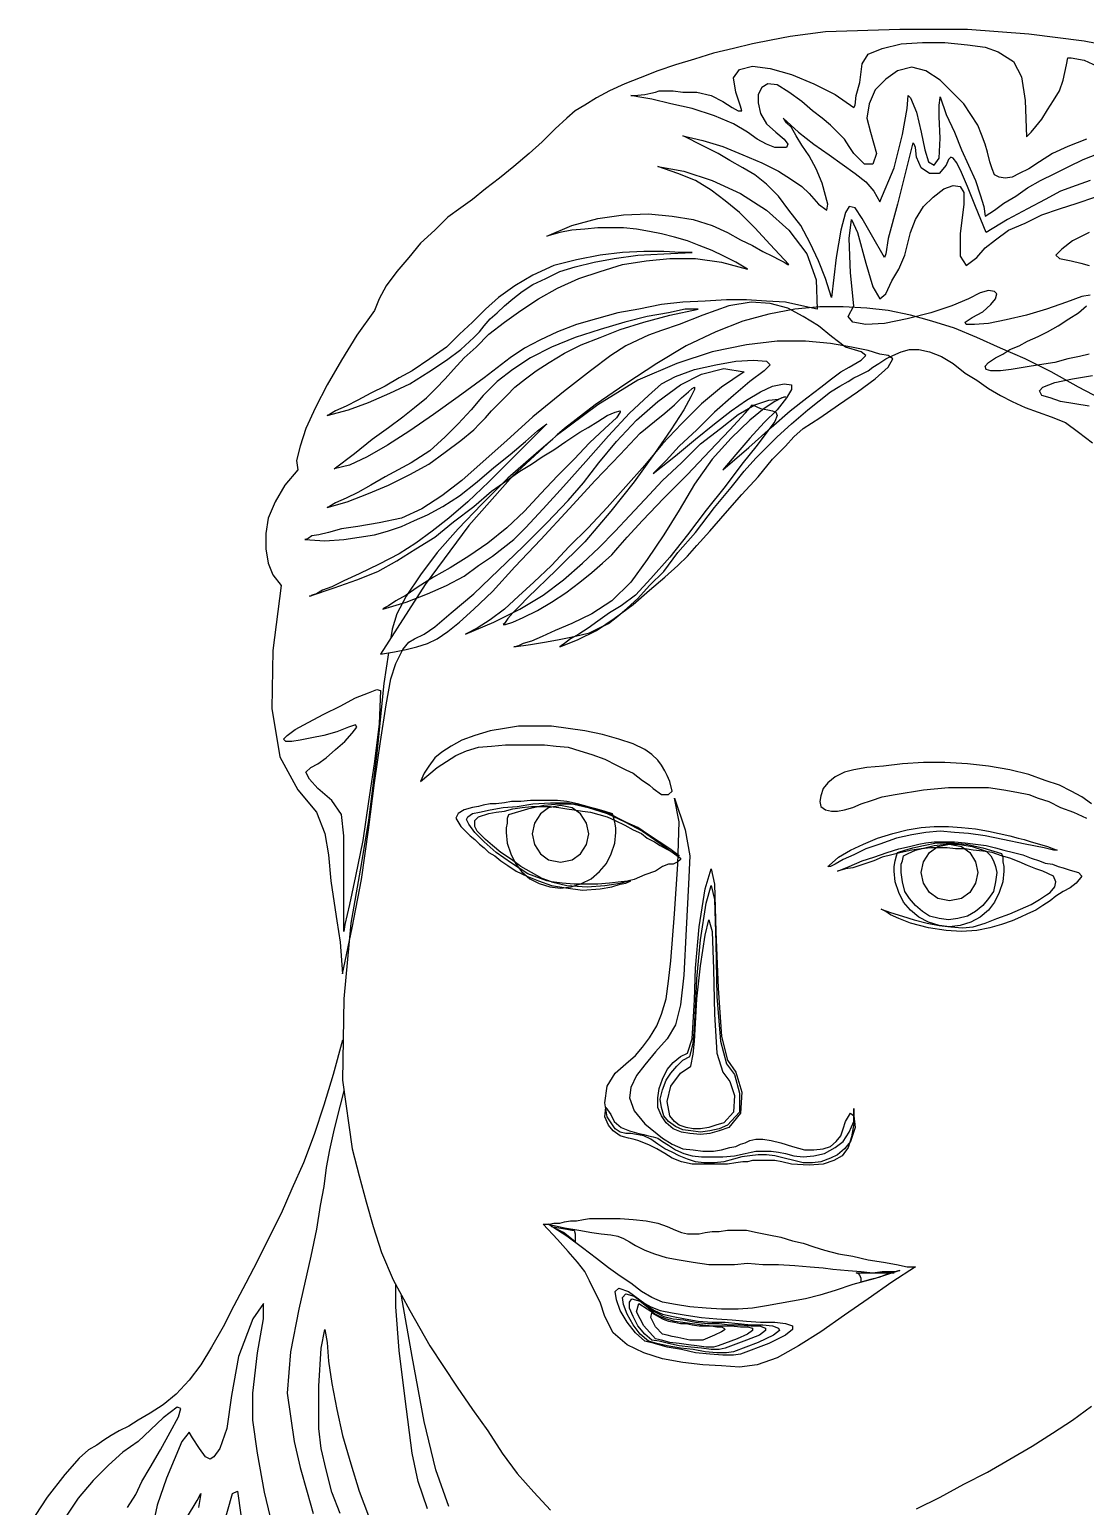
# Model space of a CAD drawing. Extents: x 136.24 to 136.84, y 55.91 to 57.59.
# Drawn here: x 136.4412 to 136.6118, y 57.3477 to 57.5864 of the extents above; entities that cross this region are included whole.
import ezdxf

# ---------------------------------------------------------------- set-up
doc = ezdxf.new("R2010")
doc.units = 0
doc.layers.get('0').update_dxf_attribs({"linetype": 'CONTINUOUS'})

msp = doc.modelspace()

# ---------------------------------------------------------------- linework, layer by layer
at = {"linetype": 'CONTINUOUS'}
for points in [[(136.61959, 57.58293), (136.61158, 57.58446), (136.60262, 57.5856), (136.5927, 57.58636), (136.58182, 57.58636), (136.5698, 57.58598), (136.56694, 57.5856), (136.56408, 57.58522), (136.56102, 57.58464), (136.55797, 57.58407), (136.55492, 57.58331), (136.55168, 57.58255), (136.54863, 57.58159), (136.54557, 57.58064), (136.54271, 57.57969), (136.53985, 57.57854), (136.53737, 57.57759), (136.53489, 57.57644), (136.5328, 57.5753), (136.53089, 57.57415), (136.52936, 57.5732), (136.52803, 57.57205), (136.52612, 57.57034), (136.52402, 57.56824), (136.52192, 57.56633), (136.51944, 57.56424), (136.51715, 57.56232), (136.51486, 57.56061), (136.51277, 57.55889), (136.51086, 57.55755), (136.50876, 57.55603), (136.50666, 57.55393), (136.50437, 57.55183), (136.50247, 57.54954), (136.50055, 57.54725), (136.49884, 57.54496), (136.49769, 57.54287), (136.49693, 57.54096), (136.49407, 57.53695), (136.49159, 57.53294), (136.4893, 57.52894), (136.48739, 57.52531), (136.48587, 57.52188), (136.48491, 57.51901), (136.48434, 57.51672), (136.48453, 57.5152), (136.48244, 57.51272), (136.4809, 57.51005), (136.47976, 57.50738), (136.47938, 57.5049), (136.47938, 57.50242), (136.47976, 57.50013), (136.48052, 57.49822), (136.48186, 57.4965), (136.48052, 57.48601), (136.48033, 57.47666), (136.48167, 57.46884), (136.48453, 57.4635), (136.48759, 57.45987), (136.48891, 57.45644), (136.48949, 57.45301), (136.48988, 57.44881), (136.49045, 57.44519), (136.49083, 57.44233), (136.4914, 57.43889), (136.49178, 57.43374)], [(136.54672, 57.57625), (136.54901, 57.57625), (136.5513, 57.57568), (136.55321, 57.57472), (136.55473, 57.57377), (136.55568, 57.5732), (136.55626, 57.5732), (136.55607, 57.57396), (136.5553, 57.57625), (136.55492, 57.57854), (136.55587, 57.57988), (136.55797, 57.58045), (136.56084, 57.58007), (136.56427, 57.57912), (136.56789, 57.57759), (136.57133, 57.57587), (136.57438, 57.57377), (136.57458, 57.57415), (136.57476, 57.57568), (136.57533, 57.57778), (136.57572, 57.58083), (136.57667, 57.58236), (136.57896, 57.58331), (136.58202, 57.58407), (136.58545, 57.58427), (136.58907, 57.58427), (136.5927, 57.58388), (136.59556, 57.5835), (136.59766, 57.58274), (136.60013, 57.58121), (136.60147, 57.57873), (136.60205, 57.57492), (136.60224, 57.569), (136.60242, 57.56919), (136.603, 57.56976), (136.60376, 57.57072), (136.60471, 57.57186), (136.60567, 57.57339), (136.60662, 57.57492), (136.60757, 57.57644), (136.60815, 57.57816), (136.60872, 57.58064), (136.60891, 57.58178), (136.60949, 57.58178), (136.61158, 57.5814), (136.61369, 57.58045)], [(136.61197, 57.56862), (136.60891, 57.56748), (136.60643, 57.56633), (136.60434, 57.56499), (136.60262, 57.56385), (136.60109, 57.56309), (136.59995, 57.56252), (136.5988, 57.56232), (136.59785, 57.56252), (136.59708, 57.5629), (136.5967, 57.56385), (136.59632, 57.56499), (136.59594, 57.56652), (136.59556, 57.56785), (136.59498, 57.56939), (136.59441, 57.57091), (136.59327, 57.57263), (136.59212, 57.57434), (136.59041, 57.57606), (136.58831, 57.57816), (136.58602, 57.57969), (136.58373, 57.58026), (136.58144, 57.57969), (136.57953, 57.57835), (136.57782, 57.57663), (136.57686, 57.57434), (136.57648, 57.57205), (136.57705, 57.56976), (136.57801, 57.56633), (136.57744, 57.56461), (136.5761, 57.56461), (136.57438, 57.56633), (136.57362, 57.56748), (136.57286, 57.56862), (136.57171, 57.56976), (136.57057, 57.57091), (136.56923, 57.57205), (136.56771, 57.5732), (136.56599, 57.57472), (136.56389, 57.57625), (136.56198, 57.5774), (136.56045, 57.57759), (136.5595, 57.57701), (136.55893, 57.57587), (136.55893, 57.57454), (136.55931, 57.57282), (136.56026, 57.5711), (136.56179, 57.56976), (136.56313, 57.56862), (136.5637, 57.56785), (136.56351, 57.56728), (136.56274, 57.56728), (136.5616, 57.56728), (136.56026, 57.56785), (136.55874, 57.56862), (136.55721, 57.56976), (136.55492, 57.5711), (136.55187, 57.57243), (136.54824, 57.57358), (136.54481, 57.57434), (136.54176, 57.57511), (136.53947, 57.57549), (136.53833, 57.57568), (136.5389, 57.57568), (136.54062, 57.57587), (136.54157, 57.57606), (136.54233, 57.57625), (136.5429, 57.57644), (136.54348, 57.57644), (136.54405, 57.57644), (136.54519, 57.57644), (136.54672, 57.57625)], [(136.57075, 57.54306), (136.5698, 57.54611), (136.56866, 57.54897), (136.56732, 57.55183), (136.5658, 57.55469), (136.56389, 57.55717), (136.56217, 57.55946), (136.56026, 57.56137), (136.55836, 57.5629), (136.55645, 57.56404), (136.55435, 57.56519), (136.55244, 57.56633), (136.55053, 57.56728), (136.54901, 57.56805), (136.54786, 57.56862), (136.5471, 57.569), (136.54672, 57.56919), (136.54996, 57.56843), (136.55321, 57.56748), (136.55645, 57.56614), (136.5595, 57.56481), (136.56217, 57.56347), (136.56427, 57.56213), (136.56599, 57.56099), (136.56713, 57.55984), (136.56866, 57.55812), (136.57, 57.55717), (136.57018, 57.55812), (136.56923, 57.56156), (136.56828, 57.56385), (136.56713, 57.56595), (136.56599, 57.56767), (136.56503, 57.56919), (136.56427, 57.57053), (136.56351, 57.57129), (136.56313, 57.57186), (136.56294, 57.57205), (136.56542, 57.56976), (136.56789, 57.56785), (136.57038, 57.56614), (136.57247, 57.56461), (136.57458, 57.56309), (136.57629, 57.56175), (136.57762, 57.56023), (136.57858, 57.55851), (136.58087, 57.56404), (136.5822, 57.56939), (136.58297, 57.57358), (136.58316, 57.57568), (136.58354, 57.5753), (136.58449, 57.57301), (136.58526, 57.56976), (136.58583, 57.5669), (136.5864, 57.56499), (136.58735, 57.56442), (136.58812, 57.56556), (136.58831, 57.56881), (136.58812, 57.57225), (136.58812, 57.57415), (136.58831, 57.5753), (136.58831, 57.57549), (136.58926, 57.57263), (136.5906, 57.56976), (136.59174, 57.5669), (136.59289, 57.56442), (136.59403, 57.56195), (136.59479, 57.55966), (136.59537, 57.55775), (136.59556, 57.55622), (136.59708, 57.55717), (136.59861, 57.55832), (136.60052, 57.55946), (136.60242, 57.5608), (136.60453, 57.56195), (136.60682, 57.56309), (136.60911, 57.56424), (136.6114, 57.56538), (136.61387, 57.56633)], [(136.61254, 57.56195), (136.61025, 57.56118), (136.60777, 57.56023), (136.60529, 57.55889), (136.60242, 57.55737), (136.59918, 57.55565), (136.59575, 57.55355), (136.59403, 57.55775), (136.5927, 57.56099), (136.59174, 57.56328), (136.59098, 57.56481), (136.59041, 57.56556), (136.59003, 57.56576), (136.58964, 57.56538), (136.58926, 57.56442), (136.58812, 57.56309), (136.58659, 57.56309), (136.58526, 57.56404), (136.58449, 57.56576), (136.5843, 57.56728), (136.58411, 57.56785), (136.58392, 57.56805), (136.58392, 57.56805), (136.58144, 57.55812), (136.57991, 57.5526), (136.57953, 57.55011), (136.57934, 57.54954), (136.57724, 57.55317), (136.57572, 57.55584), (136.57458, 57.55755), (136.57362, 57.55775), (136.57304, 57.55679), (136.57229, 57.55393), (136.57152, 57.54954), (136.57075, 57.54306)], [(136.56846, 57.54115), (136.56599, 57.54172), (136.56331, 57.54229), (136.56026, 57.54248), (136.55702, 57.54267), (136.55378, 57.54267), (136.55034, 57.54248), (136.54672, 57.54229), (136.54328, 57.54191), (136.53966, 57.54115), (136.53622, 57.54058), (136.5328, 57.53962), (136.52956, 57.53867), (136.5265, 57.53752), (136.52364, 57.53619), (136.52116, 57.53485), (136.51887, 57.53332), (136.51468, 57.53008), (136.51048, 57.52703), (136.50647, 57.52416), (136.50265, 57.5215), (136.49903, 57.51921), (136.49578, 57.5173), (136.49292, 57.51597), (136.49045, 57.51539), (136.49369, 57.51787), (136.49655, 57.52016), (136.49922, 57.52207), (136.50151, 57.52379), (136.50342, 57.52531), (136.50533, 57.52684), (136.50685, 57.52836), (136.50838, 57.52989), (136.50971, 57.53142), (136.51143, 57.53332), (136.51334, 57.53504), (136.51543, 57.53714), (136.51792, 57.53905), (136.52059, 57.54096), (136.52345, 57.54287), (136.5265, 57.54458), (136.52994, 57.54611), (136.53337, 57.54725), (136.53699, 57.5484), (136.5408, 57.54897), (136.54462, 57.54935), (136.54881, 57.54935), (136.55301, 57.54878), (136.55721, 57.54764), (136.5553, 57.54878), (136.55339, 57.54973), (136.55149, 57.55068), (136.54939, 57.55145), (136.54748, 57.55221), (136.54538, 57.55279), (136.54328, 57.55336), (136.54137, 57.55374), (136.53928, 57.55412), (136.53718, 57.55431), (136.53509, 57.55431), (136.53299, 57.55431), (136.53089, 57.55412), (136.52879, 57.55393), (136.52688, 57.55355), (136.52479, 57.55297), (136.52879, 57.55469), (136.53299, 57.55584), (136.53718, 57.55641), (136.54119, 57.5566), (136.545, 57.55622), (136.54843, 57.55565), (136.55149, 57.55469), (136.55397, 57.55355), (136.55607, 57.5524), (136.55797, 57.55145), (136.55969, 57.5505), (136.56122, 57.54973), (136.56236, 57.54916), (136.56313, 57.54878), (136.5637, 57.5484), (136.56389, 57.5484), (136.56084, 57.55164), (136.55836, 57.55431), (136.55587, 57.55679), (136.55358, 57.5587), (136.5513, 57.56041), (136.54881, 57.56195), (136.54595, 57.56309), (136.54271, 57.56424), (136.54691, 57.56347), (136.55149, 57.56195), (136.55607, 57.55984), (136.56026, 57.55717), (136.56389, 57.55393), (136.56675, 57.55011), (136.56828, 57.54592), (136.56846, 57.54115)], [(136.57438, 57.54172), (136.57381, 57.54706), (136.57362, 57.5526), (136.574, 57.55565), (136.57495, 57.55355), (136.57629, 57.54859), (136.57744, 57.54477), (136.57858, 57.54287), (136.57953, 57.54363), (136.58048, 57.54573), (136.58163, 57.54764), (136.58259, 57.54992), (136.58354, 57.55355), (136.5843, 57.55565), (136.58563, 57.55775), (136.58717, 57.55927), (136.58888, 57.56061), (136.59041, 57.56118), (136.59155, 57.56099), (136.59212, 57.56004), (136.59212, 57.55812), (136.59155, 57.55336), (136.59155, 57.54973), (136.5925, 57.54821), (136.59422, 57.54954), (136.59556, 57.55107), (136.59727, 57.5524), (136.59937, 57.55393), (136.60205, 57.55508), (136.60471, 57.55641), (136.60757, 57.55737), (136.61044, 57.55832), (136.6133, 57.55927)], [(136.61235, 57.55355), (136.60968, 57.55221), (136.60796, 57.55088), (136.607, 57.54992), (136.60757, 57.54935), (136.60949, 57.54897), (136.61101, 57.54859), (136.61235, 57.54821)], [(136.54824, 57.55031), (136.54634, 57.55031), (136.54366, 57.5505), (136.54042, 57.5505), (136.53699, 57.55031), (136.53337, 57.54992), (136.52956, 57.54916), (136.52593, 57.54821), (136.5225, 57.54668), (136.51963, 57.54496), (136.51697, 57.54306), (136.51486, 57.54115), (136.51277, 57.53905), (136.51067, 57.53714), (136.50857, 57.53504), (136.5059, 57.53314), (136.50304, 57.53123), (136.50094, 57.53008), (136.49865, 57.52874), (136.49636, 57.5276), (136.49426, 57.52645), (136.49235, 57.5255), (136.49063, 57.52474), (136.48968, 57.52416), (136.4893, 57.52398), (136.49274, 57.52493), (136.49598, 57.52608), (136.49941, 57.5276), (136.50265, 57.52913), (136.50571, 57.53103), (136.50857, 57.53294), (136.51086, 57.53466), (136.51296, 57.53657), (136.51391, 57.53752), (136.51468, 57.53848), (136.51563, 57.53962), (136.51677, 57.54058), (136.51792, 57.54172), (136.51926, 57.54287), (136.52078, 57.54401), (136.5225, 57.54516), (136.52459, 57.54611), (136.52688, 57.54725), (136.52936, 57.54802), (136.53242, 57.54878), (136.53565, 57.54935), (136.53947, 57.54992), (136.54366, 57.55011), (136.54824, 57.55031)], [(136.61254, 57.54344), (136.6112, 57.54324), (136.60872, 57.54229), (136.60548, 57.54115), (136.60224, 57.54019), (136.59899, 57.53943), (136.59613, 57.53886), (136.59384, 57.53867), (136.5925, 57.53867), (136.59232, 57.53905), (136.59346, 57.53981), (136.59518, 57.54077), (136.59651, 57.54191), (136.59727, 57.54287), (136.59747, 57.54363), (136.59708, 57.54401), (136.59613, 57.5442), (136.59479, 57.54382), (136.59289, 57.54287), (136.59021, 57.54172), (136.58678, 57.54058), (136.58297, 57.53962), (136.57934, 57.53886), (136.57629, 57.53867), (136.57419, 57.53905), (136.57343, 57.54), (136.57438, 57.54172)], [(136.57304, 57.53504), (136.57075, 57.53676), (136.56866, 57.53848), (136.56618, 57.54), (136.5637, 57.54134), (136.56084, 57.5421), (136.55778, 57.54229), (136.55416, 57.54172), (136.54996, 57.54019), (136.54614, 57.53867), (136.54328, 57.53772), (136.54119, 57.53695), (136.53947, 57.53619), (136.53756, 57.53523), (136.53509, 57.53371), (136.53185, 57.53123), (136.52745, 57.52779), (136.5225, 57.52379), (136.5183, 57.51997), (136.51448, 57.51654), (136.51105, 57.51348), (136.50781, 57.511), (136.50456, 57.50891), (136.50132, 57.50738), (136.49769, 57.50662), (136.49426, 57.50605), (136.49159, 57.50566), (136.48949, 57.50509), (136.48796, 57.50471), (136.48682, 57.50452), (136.48625, 57.50413), (136.48587, 57.50394), (136.48567, 57.50394), (136.48891, 57.50376), (136.49197, 57.50394), (136.49445, 57.50433), (136.49693, 57.50471), (136.49903, 57.50528), (136.50132, 57.50605), (136.50342, 57.507), (136.50552, 57.50795), (136.50799, 57.50928), (136.51067, 57.511), (136.51353, 57.51329), (136.5162, 57.51558), (136.51887, 57.51768), (136.52135, 57.51978), (136.52326, 57.5215), (136.52479, 57.52264), (136.51963, 57.51749), (136.51543, 57.51329), (136.512, 57.51005), (136.50895, 57.50738), (136.50628, 57.50528), (136.50361, 57.50337), (136.50094, 57.50165), (136.49769, 57.49994), (136.49445, 57.49841), (136.49197, 57.49727), (136.49006, 57.49632), (136.48854, 57.49574), (136.48759, 57.49517), (136.48682, 57.49498), (136.48663, 57.49479), (136.48644, 57.49479), (136.49045, 57.49612), (136.49407, 57.49746), (136.4975, 57.49879), (136.50055, 57.50051), (136.50361, 57.50242), (136.50666, 57.50433), (136.50971, 57.50681), (136.51296, 57.50928), (136.51582, 57.51177), (136.5183, 57.51348), (136.5204, 57.51501), (136.5223, 57.51615), (136.52402, 57.5173), (136.52593, 57.51844), (136.52784, 57.51978), (136.53013, 57.5213), (136.53146, 57.52207), (136.53299, 57.52302), (136.53451, 57.52398), (136.53584, 57.52455), (136.53661, 57.52474), (136.53661, 57.52455), (136.53604, 57.52359), (136.53414, 57.52188), (136.53165, 57.51959), (136.52917, 57.51692), (136.5265, 57.51425), (136.52383, 57.51139), (136.52116, 57.50852), (136.5183, 57.50585), (136.51525, 57.50337), (136.51219, 57.50127), (136.50914, 57.49937), (136.50647, 57.49784), (136.50399, 57.49632), (136.50208, 57.49498), (136.50036, 57.49403), (136.49922, 57.49326), (136.49846, 57.49288), (136.49827, 57.49269), (136.50208, 57.49383), (136.50552, 57.49517), (136.50857, 57.4965), (136.51143, 57.49803), (136.51372, 57.49975), (136.51601, 57.50127), (136.51772, 57.50261), (136.51944, 57.50394), (136.52135, 57.50585), (136.52421, 57.50891), (136.52745, 57.51253), (136.53108, 57.51654), (136.53471, 57.52073), (136.53813, 57.52436), (136.54119, 57.52722), (136.54328, 57.52913), (136.54557, 57.53028), (136.54863, 57.53142), (136.55206, 57.53218), (136.5553, 57.53275), (136.55816, 57.53294), (136.56026, 57.53275), (136.56084, 57.53218), (136.55988, 57.53123), (136.55759, 57.52951), (136.55492, 57.52722), (136.55187, 57.52455), (136.54901, 57.52169), (136.54614, 57.51901), (136.54405, 57.51672), (136.54252, 57.5152), (136.54194, 57.51463), (136.54557, 57.51749), (136.54881, 57.52016), (136.55187, 57.52264), (136.55454, 57.52474), (136.55702, 57.52645), (136.55931, 57.52779), (136.56122, 57.52874), (136.56313, 57.52913), (136.56427, 57.52894), (136.56427, 57.52817), (136.56351, 57.52684), (136.56198, 57.52493), (136.55988, 57.52284), (136.55759, 57.52035), (136.5553, 57.51768), (136.55321, 57.5152), (136.5574, 57.51883), (136.56102, 57.52207), (136.56408, 57.52474), (136.56675, 57.52684), (136.56904, 57.52856), (136.57075, 57.52989), (136.57229, 57.53103), (136.57362, 57.5318), (136.57553, 57.53294), (136.57629, 57.53371), (136.57553, 57.53428), (136.57304, 57.53504)], [(136.5492, 57.54115), (136.5471, 57.54115), (136.54443, 57.54058), (136.54099, 57.54), (136.53737, 57.53905), (136.53337, 57.5379), (136.52936, 57.53657), (136.52555, 57.53504), (136.52212, 57.53332), (136.51926, 57.53142), (136.51677, 57.52951), (136.51448, 57.52722), (136.51257, 57.52493), (136.51048, 57.52264), (136.50838, 57.52055), (136.5059, 57.51826), (136.50284, 57.51635), (136.50075, 57.5152), (136.49865, 57.51406), (136.49636, 57.51272), (136.49426, 57.51157), (136.49235, 57.51062), (136.49063, 57.50986), (136.48968, 57.50928), (136.4893, 57.5091), (136.49254, 57.51005), (136.49598, 57.51139), (136.49922, 57.51272), (136.50265, 57.51444), (136.50571, 57.51615), (136.50838, 57.51806), (136.51086, 57.51997), (136.51296, 57.52169), (136.51391, 57.52264), (136.51486, 57.52359), (136.51582, 57.52474), (136.51697, 57.52588), (136.5183, 57.52722), (136.51963, 57.52856), (136.52135, 57.52989), (136.52307, 57.53123), (136.52516, 57.53256), (136.52765, 57.53409), (136.53031, 57.53543), (136.53337, 57.53657), (136.53661, 57.5379), (136.54042, 57.53905), (136.54462, 57.54019), (136.5492, 57.54115)], [(136.6154, 57.52608), (136.61063, 57.52856), (136.60624, 57.53103), (136.60205, 57.53314), (136.59804, 57.53485), (136.59422, 57.53657), (136.5906, 57.53809), (136.58697, 57.53924), (136.58354, 57.54019), (136.57991, 57.54096), (136.57648, 57.54134), (136.57266, 57.54153), (136.56885, 57.54153), (136.56484, 57.54115), (136.56065, 57.54038), (136.55645, 57.53924), (136.55206, 57.53752), (136.54729, 57.53523), (136.54252, 57.53237), (136.53756, 57.52913), (136.5326, 57.5257), (136.52765, 57.52188), (136.5265, 57.52092), (136.5265, 57.52092)], [(136.61235, 57.5339), (136.61082, 57.53352), (136.60891, 57.53314), (136.60682, 57.53256), (136.60434, 57.53218), (136.60205, 57.5318), (136.59976, 57.53142), (136.59804, 57.53123), (136.59651, 57.53123), (136.59575, 57.53142), (136.59556, 57.53199), (136.59613, 57.53256), (136.59727, 57.53332), (136.59842, 57.5339), (136.59956, 57.53466), (136.60109, 57.53523), (136.60242, 57.536), (136.60414, 57.53676), (136.60567, 57.53752), (136.60739, 57.53848), (136.60911, 57.53962), (136.61063, 57.54058), (136.61197, 57.54172)], [(136.49178, 57.43374), (136.49331, 57.44118), (136.49483, 57.449), (136.49598, 57.45701), (136.49693, 57.46465), (136.49789, 57.47132), (136.49884, 57.47724), (136.4996, 57.48144), (136.50036, 57.48391), (136.50151, 57.4862), (136.50247, 57.48734), (136.50342, 57.48792), (136.50494, 57.48868), (136.50666, 57.48983), (136.50933, 57.49212), (136.51296, 57.49517), (136.51697, 57.49898), (136.52097, 57.5028), (136.52479, 57.50662), (136.52822, 57.51024), (136.5307, 57.5131), (136.53318, 57.51635), (136.53604, 57.51978), (136.53928, 57.52321), (136.54271, 57.52627), (136.54634, 57.52894), (136.54977, 57.53065), (136.55339, 57.53161), (136.55664, 57.53103), (136.55301, 57.52856), (136.54977, 57.52588), (136.54652, 57.52264), (136.54348, 57.5194), (136.54062, 57.51597), (136.53756, 57.51253), (136.53451, 57.5091), (136.53146, 57.50585), (136.52841, 57.5028), (136.52555, 57.49975), (136.52269, 57.49708), (136.52021, 57.49479), (136.51792, 57.49269), (136.51563, 57.49097), (136.51353, 57.48963), (136.51162, 57.48868), (136.5162, 57.49059), (136.5204, 57.49269), (136.52421, 57.49498), (136.52745, 57.49746), (136.53051, 57.50013), (136.53318, 57.50261), (136.53584, 57.50528), (136.53813, 57.50776), (136.54062, 57.51043), (136.54348, 57.51348), (136.54652, 57.51635), (136.54958, 57.5194), (136.55282, 57.52188), (136.55568, 57.52416), (136.55836, 57.5257), (136.56065, 57.52645), (136.56217, 57.52665), (136.56313, 57.52703), (136.56331, 57.52703), (136.56274, 57.52684), (136.5616, 57.52627), (136.55988, 57.52513), (136.55759, 57.52321), (136.55454, 57.52035), (136.55149, 57.51692), (136.54863, 57.51291), (136.54614, 57.50871), (136.54366, 57.50471), (136.54099, 57.5007), (136.53833, 57.49708), (136.53528, 57.49403), (136.53203, 57.49192), (136.52879, 57.4904), (136.52612, 57.48925), (136.52402, 57.4883), (136.5223, 57.48754), (136.52097, 57.48716), (136.52021, 57.48677), (136.51963, 57.48659), (136.51944, 57.48659), (136.52212, 57.48697), (136.52441, 57.48734), (136.5265, 57.48773), (136.52841, 57.48811), (136.53013, 57.48849), (136.53165, 57.48888), (136.53318, 57.48963), (136.53471, 57.4904), (136.53622, 57.49154), (136.53775, 57.49288), (136.53947, 57.4944), (136.54137, 57.4965), (136.54366, 57.49879), (136.54595, 57.50184), (136.54881, 57.50509), (136.55187, 57.5091), (136.55454, 57.51234), (136.55664, 57.51501), (136.55855, 57.51711), (136.56026, 57.51883), (136.56198, 57.52055), (136.56427, 57.52264), (136.56694, 57.52493), (136.57057, 57.52779), (136.57209, 57.52874), (136.57343, 57.52951), (136.57438, 57.53008), (136.57515, 57.53046), (136.5759, 57.53085), (136.57667, 57.53123), (136.57744, 57.5318), (136.57839, 57.53237), (136.57953, 57.53314), (136.58068, 57.53371), (136.58202, 57.53428), (136.58334, 57.53466), (136.58488, 57.53466), (136.58659, 57.53428), (136.5885, 57.53352), (136.59041, 57.53237), (136.59232, 57.53085), (136.59422, 57.5297), (136.59613, 57.52836), (136.59804, 57.52722), (136.59995, 57.52627), (136.60205, 57.52531), (136.60414, 57.52455), (136.60624, 57.52379), (136.60853, 57.52284), (136.61063, 57.5213), (136.61292, 57.51959)], [(136.49789, 57.48544), (136.50018, 57.48582), (136.50208, 57.4862), (136.5038, 57.48659), (136.50552, 57.48716), (136.50704, 57.48792), (136.50876, 57.48906), (136.51067, 57.49059), (136.51296, 57.49269), (136.51601, 57.49555), (136.51963, 57.49956), (136.52383, 57.50394), (136.52841, 57.50891), (136.5326, 57.51348), (136.53661, 57.51768), (136.53985, 57.52112), (136.54214, 57.52302), (136.54386, 57.52436), (136.54538, 57.5257), (136.54652, 57.52684), (136.54767, 57.52779), (136.54824, 57.52836), (136.54863, 57.52856), (136.54863, 57.52817), (136.54806, 57.52703), (136.54691, 57.52493), (136.54481, 57.52169), (136.54214, 57.51787), (136.5389, 57.51329), (136.53509, 57.50852), (136.53089, 57.50356), (136.52631, 57.49898), (136.52173, 57.4946), (136.5204, 57.49326), (136.51926, 57.49212), (136.51849, 57.49117), (136.51792, 57.4904), (136.51772, 57.49021), (136.51811, 57.49021), (136.51926, 57.49059), (136.52097, 57.49135), (136.52326, 57.4925), (136.52555, 57.49383), (136.52784, 57.49536), (136.53013, 57.49708), (136.53203, 57.49861), (136.53375, 57.50013), (136.53528, 57.50147), (136.53622, 57.50261), (136.53775, 57.50433), (136.54023, 57.507), (136.54366, 57.51062), (136.54748, 57.51444), (136.5511, 57.51826), (136.55435, 57.52169), (136.55683, 57.52436), (136.55797, 57.5257), (136.55931, 57.52513), (136.56045, 57.52493), (136.56122, 57.52474), (136.56179, 57.52455), (136.56198, 57.52398), (136.5616, 57.52302), (136.56045, 57.5215), (136.55874, 57.51921), (136.55626, 57.51615), (136.55358, 57.51253), (136.55053, 57.50871), (136.54748, 57.50471), (136.54462, 57.50108), (136.54157, 57.49765), (136.53908, 57.49498), (136.53679, 57.49326), (136.53489, 57.49212), (136.53299, 57.49078), (136.53146, 57.48963), (136.52994, 57.48868), (136.5286, 57.48792), (136.52765, 57.48716), (136.52707, 57.48677), (136.52688, 57.48659), (136.52974, 57.48773), (136.5328, 57.48925), (136.53565, 57.49117), (136.5387, 57.49345), (136.54137, 57.49574), (136.54386, 57.49784), (136.54595, 57.49975), (136.54748, 57.50127), (136.54901, 57.50299), (136.5511, 57.50528), (136.55358, 57.50814), (136.55626, 57.5112), (136.55893, 57.51406), (136.56122, 57.51692), (136.56331, 57.51901), (136.56465, 57.52055), (136.56618, 57.52188), (136.56885, 57.52359), (136.5719, 57.5257), (136.57495, 57.52779), (136.57782, 57.52989), (136.57991, 57.5318), (136.58068, 57.53314), (136.57991, 57.53371), (136.57858, 57.5339), (136.57667, 57.53447), (136.574, 57.53504), (136.57057, 57.53561), (136.56656, 57.536), (136.56198, 57.536), (136.55702, 57.53543), (136.55149, 57.53428), (136.54577, 57.53237), (136.53947, 57.5297), (136.53299, 57.5257), (136.52631, 57.52073), (136.51926, 57.51425), (136.51219, 57.50623), (136.50513, 57.49669), (136.49789, 57.48544)], [(136.61235, 57.5255), (136.61006, 57.52588), (136.60777, 57.52627), (136.60605, 57.52684), (136.60471, 57.52722), (136.60434, 57.52799), (136.60491, 57.52856), (136.60682, 57.52932), (136.60968, 57.52989), (136.61292, 57.53046)], [(136.52574, 57.52016), (136.52307, 57.51787), (136.51849, 57.51386), (136.51429, 57.50967), (136.51048, 57.50566), (136.50704, 57.50184), (136.50437, 57.49822), (136.50208, 57.49479), (136.50055, 57.49192), (136.49979, 57.48945), (136.4996, 57.48811), (136.4996, 57.48811)], [(136.49922, 57.48563), (136.49846, 57.48067), (136.49732, 57.46941), (136.49598, 57.45854), (136.49464, 57.45052), (136.49311, 57.44194), (136.49197, 57.42973), (136.49178, 57.41656), (136.49331, 57.4055), (136.49445, 57.40111), (136.4956, 57.39692), (136.49674, 57.39291), (136.49807, 57.38871), (136.49998, 57.38432), (136.50265, 57.37936), (136.5059, 57.37364), (136.51028, 57.36697), (136.51277, 57.36334), (136.51525, 57.3599), (136.51754, 57.35628), (136.52001, 57.35304), (136.52269, 57.34998), (136.52536, 57.34712)], [(136.49789, 57.47953), (136.49769, 57.47418), (136.49693, 57.46808), (136.49598, 57.46159), (136.49503, 57.45529), (136.49388, 57.44957), (136.49292, 57.44499), (136.49216, 57.44175), (136.49197, 57.44061), (136.49197, 57.45014), (136.49197, 57.45606), (136.49159, 57.45949), (136.49006, 57.46178), (136.48777, 57.46369), (136.48644, 57.46522), (136.48587, 57.46636), (136.48663, 57.46712), (136.48777, 57.4677), (136.48911, 57.46865), (136.49063, 57.46999), (136.49216, 57.47132), (136.49331, 57.47266), (136.49407, 57.47361), (136.49388, 57.47399), (136.49274, 57.47361), (136.49083, 57.47285), (136.48873, 57.47228), (136.48682, 57.47189), (136.48491, 57.47151), (136.48358, 57.47132), (136.48262, 57.47132), (136.48224, 57.4717), (136.48281, 57.47228), (136.48415, 57.47323), (136.48625, 57.47437), (136.48873, 57.47571), (136.4914, 57.47704), (136.49388, 57.47838), (136.49598, 57.47915), (136.49732, 57.47972), (136.49789, 57.47953)], [(136.50437, 57.46483), (136.50571, 57.46598), (136.50704, 57.46712), (136.50857, 57.46808), (136.5101, 57.46903), (136.51181, 57.4698), (136.51372, 57.47037), (136.51582, 57.47056), (136.51811, 57.47075), (136.5204, 57.47075), (136.5225, 57.47075), (136.52441, 57.47075), (136.52631, 57.47056), (136.52822, 57.47037), (136.53013, 57.4698), (136.53203, 57.46922), (136.53414, 57.46846), (136.53604, 57.46751), (136.53756, 57.46674), (136.5387, 57.46617), (136.53947, 57.4656), (136.54023, 57.46502), (136.5408, 57.46465), (136.54137, 57.46426), (136.54194, 57.46369), (136.54328, 57.46273), (136.54443, 57.46273), (136.545, 57.46331), (136.54462, 57.46483), (136.54423, 57.46579), (136.54386, 57.46655), (136.54328, 57.46751), (136.54271, 57.46827), (136.54176, 57.46922), (136.54062, 57.46999), (136.5387, 57.47094), (136.53642, 57.4717), (136.53375, 57.47246), (136.53089, 57.47304), (136.52822, 57.47342), (136.52555, 57.4738), (136.52287, 57.4738), (136.52021, 57.4738), (136.51792, 57.47342), (136.51563, 57.47304), (136.51315, 57.47228), (136.51105, 57.47151), (136.50933, 57.47056), (136.50781, 57.4696), (136.50666, 57.46865), (136.50571, 57.46731), (136.50494, 57.46617), (136.50437, 57.46483)], [(136.61273, 57.46121), (136.6112, 57.46236), (136.60949, 57.46331), (136.60757, 57.46426), (136.60529, 57.46502), (136.60262, 57.46598), (136.59956, 57.46674), (136.59613, 57.46731), (136.5927, 57.4677), (136.58907, 57.46789), (136.58563, 57.46789), (136.5822, 57.4677), (136.57915, 57.46731), (136.57648, 57.46712), (136.57438, 57.46674), (136.57286, 57.46636), (136.57133, 57.4656), (136.57018, 57.46465), (136.56942, 57.46369), (136.56904, 57.46254), (136.56885, 57.46159), (136.56904, 57.46083), (136.5698, 57.46025)], [(136.54538, 57.46216), (136.5471, 57.45701), (136.54786, 57.45281), (136.54767, 57.44823), (136.54729, 57.44099), (136.54691, 57.43355), (136.54634, 57.42877), (136.54557, 57.42553), (136.54423, 57.42325), (136.54233, 57.42114), (136.54062, 57.41905), (136.53928, 57.41733), (136.53833, 57.41542), (136.53813, 57.4137), (136.5389, 57.41161), (136.54062, 57.40951), (136.54348, 57.40722), (136.545, 57.40626), (136.54672, 57.4055), (136.54843, 57.40531), (136.54996, 57.40512), (136.55168, 57.40512), (136.55301, 57.40531), (136.55435, 57.40569), (136.5553, 57.40588), (136.55607, 57.40626), (136.55683, 57.40645), (136.55759, 57.40683), (136.55855, 57.40703), (136.55969, 57.40703), (136.56102, 57.40683), (136.56255, 57.40645), (136.56446, 57.40588), (136.56637, 57.40531), (136.56789, 57.40531), (136.56942, 57.4055), (136.57057, 57.40588), (136.57152, 57.40665), (136.57229, 57.4076), (136.57266, 57.40874), (136.57304, 57.40989), (136.57381, 57.41123), (136.57438, 57.41084), (136.57458, 57.40894), (136.57381, 57.40665), (136.57286, 57.4055), (136.57171, 57.40454), (136.57057, 57.40397), (136.56904, 57.4034), (136.56771, 57.40322), (136.56618, 57.40322), (136.56465, 57.40359), (136.56313, 57.40397), (136.5616, 57.40436), (136.56026, 57.40454), (136.55893, 57.40454), (136.55759, 57.40436), (136.55626, 57.40417), (136.55492, 57.40379), (136.55339, 57.4034), (136.55187, 57.40322), (136.55015, 57.40322), (136.54881, 57.4034), (136.54748, 57.40379), (136.54614, 57.40436), (136.545, 57.40493), (136.54386, 57.4055), (136.54271, 57.40626), (136.54157, 57.40703), (136.54042, 57.4076), (136.53928, 57.40779), (136.53833, 57.40798), (136.53756, 57.40798), (136.53661, 57.40817), (136.53584, 57.40874), (136.53528, 57.40951), (136.53451, 57.41066), (136.53414, 57.41294), (136.53451, 57.41561), (136.53584, 57.41771), (136.53756, 57.41924), (136.53908, 57.42057), (136.54023, 57.42191), (136.54137, 57.42343), (136.54252, 57.42534), (136.54328, 57.42725), (136.54405, 57.42973), (136.54443, 57.43259), (136.54481, 57.43584), (136.54538, 57.44347), (136.54595, 57.45148), (136.54614, 57.45835), (136.54538, 57.46216)], [(136.5698, 57.46025), (136.57075, 57.46007), (136.57171, 57.46007), (136.57286, 57.46025), (136.57419, 57.46064), (136.57553, 57.46121), (136.57724, 57.46178), (136.57896, 57.46236), (136.58105, 57.46273), (136.58563, 57.4635), (136.58964, 57.46388), (136.59308, 57.46388), (136.59613, 57.46388), (136.59861, 57.4635), (136.60071, 57.46312), (136.60262, 57.46273), (136.60414, 57.46216), (136.60586, 57.46159), (136.60777, 57.46064), (136.60986, 57.45987), (136.61197, 57.45892)], [(136.54614, 57.45281), (136.54462, 57.45396), (136.5429, 57.4551), (136.54119, 57.45625), (136.53947, 57.45739), (136.53775, 57.45816), (136.53622, 57.45892), (136.53489, 57.45968), (136.53375, 57.46007), (136.5326, 57.46045), (136.53127, 57.46083), (136.52974, 57.46121), (136.52803, 57.46159), (136.5265, 57.46178), (136.52479, 57.46178), (136.52345, 57.46178), (136.52212, 57.46178), (136.52059, 57.46159), (136.51906, 57.46159), (136.51792, 57.4614), (136.51658, 57.46121), (136.51563, 57.46121), (136.51448, 57.46102), (136.51372, 57.46083), (136.51277, 57.46064), (136.51143, 57.46025), (136.51048, 57.45968), (136.5101, 57.45892), (136.51086, 57.45758), (136.51162, 57.45682), (136.51239, 57.45606), (136.51315, 57.45549), (136.51391, 57.45472), (136.51468, 57.45415), (136.51543, 57.45338), (136.51639, 57.45281), (136.51735, 57.45205), (136.51849, 57.45129), (136.51983, 57.45034), (136.52155, 57.44957), (136.52345, 57.44881), (136.52555, 57.44805), (136.52784, 57.44766), (136.53051, 57.44728), (136.53337, 57.44748), (136.53528, 57.44785), (136.53661, 57.44823), (136.53756, 57.44843), (136.53833, 57.44881), (136.53679, 57.44862), (136.53489, 57.44843), (136.53299, 57.44823), (136.53108, 57.44823), (136.52917, 57.44823), (136.52727, 57.44843), (136.52555, 57.44862), (136.52402, 57.44919), (136.5223, 57.45014), (136.52059, 57.4511), (136.51906, 57.45224), (136.51735, 57.45338), (136.51601, 57.45453), (136.51486, 57.45549), (136.5141, 57.45625), (136.51353, 57.45682), (136.51315, 57.45758), (136.51315, 57.45854), (136.51372, 57.45911), (136.51543, 57.45968), (136.51658, 57.45987), (136.51792, 57.46007), (136.51926, 57.46045), (136.52078, 57.46064), (136.5223, 57.46083), (136.52383, 57.46083), (136.52536, 57.46083), (136.5267, 57.46064), (136.52803, 57.46045), (136.52917, 57.46025), (136.53051, 57.46007), (136.53185, 57.45987), (136.53318, 57.45949), (136.53451, 57.45911), (136.53584, 57.45854), (136.53737, 57.45778), (136.5387, 57.45701), (136.54004, 57.45644), (136.54099, 57.45567), (136.54214, 57.4551), (136.54309, 57.45453), (136.54405, 57.45396), (136.54519, 57.45338), (136.54614, 57.45281)], [(136.52555, 57.44862), (136.52479, 57.44881), (136.52173, 57.44995), (136.51906, 57.45167), (136.51658, 57.45338), (136.51468, 57.4551), (136.51315, 57.45663), (136.51219, 57.45796), (136.51181, 57.45873), (136.512, 57.45911), (136.51277, 57.45968), (136.51391, 57.45987), (136.51563, 57.46025), (136.51772, 57.46064), (136.52001, 57.46083), (136.5225, 57.46121), (136.52536, 57.4614), (136.52822, 57.4614), (136.53146, 57.46064), (136.53451, 57.45968), (136.53737, 57.45835), (136.54023, 57.45682), (136.54271, 57.4551), (136.54481, 57.45358)], [(136.51858, 57.45944), (136.51838, 57.45887), (136.51838, 57.4581), (136.5182, 57.45734), (136.5182, 57.45658), (136.51838, 57.45486), (136.51895, 57.45314), (136.51972, 57.45162), (136.52067, 57.45028), (136.52201, 57.44914), (136.52353, 57.44837), (136.52525, 57.4478), (136.52697, 57.44761), (136.52868, 57.4478), (136.5304, 57.44837), (136.53193, 57.44914), (136.53326, 57.45028), (136.53441, 57.45162), (136.53517, 57.45314), (136.53575, 57.45486), (136.53594, 57.45658), (136.53594, 57.45734), (136.53575, 57.45829), (136.53555, 57.45906), (136.53537, 57.45963), (136.53422, 57.46001), (136.53288, 57.46039), (136.53117, 57.46078), (136.52907, 57.46116), (136.52678, 57.46116), (136.5243, 57.46096), (136.52163, 57.46039), (136.51858, 57.45944)], [(136.53154, 57.45638), (136.53117, 57.4581), (136.53022, 57.45963), (136.52888, 57.46058), (136.52697, 57.46096), (136.52507, 57.46058), (136.52373, 57.45963), (136.52278, 57.4581), (136.52239, 57.45638), (136.52278, 57.45467), (136.52373, 57.45314), (136.52507, 57.45219), (136.52697, 57.45181), (136.52888, 57.45219), (136.53022, 57.45314), (136.53117, 57.45467), (136.53154, 57.45638)], [(136.57038, 57.45129), (136.5719, 57.45263), (136.57381, 57.45377), (136.5759, 57.45472), (136.57819, 57.45567), (136.58068, 57.45644), (136.58297, 57.45701), (136.58526, 57.45739), (136.58735, 57.45758), (136.58964, 57.45758), (136.59174, 57.45739), (136.59403, 57.45721), (136.59613, 57.45682), (136.59785, 57.45644), (136.59956, 57.45606), (136.6009, 57.45567), (136.60185, 57.45549), (136.603, 57.4551), (136.60434, 57.45472), (136.60567, 57.45434), (136.60662, 57.45396), (136.6072, 57.45377), (136.60662, 57.45377), (136.6051, 57.45415), (136.60205, 57.45472), (136.59842, 57.45549), (136.59556, 57.45606), (136.59289, 57.45644), (136.5906, 57.45663), (136.58831, 57.45682), (136.58602, 57.45663), (136.58373, 57.45625), (136.58125, 57.45567), (136.57858, 57.45472), (136.57629, 57.45396), (136.57438, 57.45301), (136.57266, 57.45224), (136.57133, 57.45148), (136.57057, 57.4511), (136.57018, 57.4511), (136.57038, 57.45129)], [(136.57171, 57.45034), (136.57362, 57.4511), (136.57572, 57.45205), (136.57762, 57.45263), (136.57973, 57.45338), (136.58163, 57.45396), (136.58334, 57.45434), (136.58488, 57.45472), (136.58602, 57.45492), (136.58735, 57.4551), (136.58888, 57.4551), (136.5906, 57.4551), (136.59232, 57.45492), (136.59403, 57.45472), (136.59575, 57.45453), (136.59727, 57.45415), (136.59861, 57.45377), (136.60013, 57.45338), (136.60166, 57.45301), (136.603, 57.45243), (136.60434, 57.45205), (136.60529, 57.45167), (136.60643, 57.45148), (136.60739, 57.4511), (136.60815, 57.45091), (136.60929, 57.45052), (136.61063, 57.45014), (136.6112, 57.44957), (136.61025, 57.44843), (136.60929, 57.44766), (136.60815, 57.44709), (136.607, 57.44633), (136.60605, 57.44557), (136.60491, 57.4448), (136.60376, 57.44404), (136.60242, 57.44347), (136.60128, 57.4429), (136.59995, 57.44233), (136.59823, 57.44175), (136.59632, 57.44118), (136.59422, 57.44079), (136.59174, 57.44061), (136.58926, 57.44079), (136.5864, 57.44118), (136.58354, 57.44194), (136.58163, 57.4427), (136.5803, 57.44328), (136.57953, 57.44385), (136.57877, 57.44423), (136.5803, 57.44365), (136.5822, 57.44308), (136.58411, 57.44251), (136.58621, 57.44194), (136.58812, 57.44156), (136.59003, 57.44137), (136.59193, 57.44118), (136.59365, 57.44137), (136.59556, 57.44194), (136.59747, 57.4427), (136.59956, 57.44347), (136.60128, 57.44423), (136.603, 57.44499), (136.60434, 57.44576), (136.60548, 57.44652), (136.60605, 57.4469), (136.60682, 57.44785), (136.607, 57.44862), (136.60662, 57.44957), (136.60491, 57.45034), (136.60376, 57.45072), (136.60242, 57.45129), (136.60109, 57.45186), (136.59956, 57.45243), (136.59823, 57.45281), (136.5967, 57.45338), (136.59518, 57.45358), (136.59365, 57.45377), (136.59232, 57.45396), (136.59079, 57.45396), (136.58946, 57.45415), (136.58812, 57.45415), (136.58678, 57.45415), (136.58526, 57.45396), (136.58373, 57.45377), (136.58202, 57.45338), (136.58048, 57.45301), (136.57896, 57.45263), (136.57762, 57.45205), (136.57648, 57.45167), (136.57533, 57.45129), (136.57419, 57.45091), (136.57304, 57.45072), (136.57171, 57.45034)], [(136.54481, 57.45358), (136.54481, 57.45358), (136.54634, 57.45243), (136.54634, 57.45224), (136.54595, 57.45186), (136.54519, 57.45148), (136.54443, 57.45148), (136.54348, 57.4511), (136.54233, 57.45034), (136.54062, 57.44977), (136.5389, 57.449), (136.53794, 57.44881), (136.53794, 57.44881)], [(136.59823, 57.4532), (136.59842, 57.45263), (136.59842, 57.45186), (136.59861, 57.4511), (136.59861, 57.45034), (136.59842, 57.44862), (136.59785, 57.4469), (136.59708, 57.44537), (136.59613, 57.44404), (136.59479, 57.4429), (136.59327, 57.44213), (136.59155, 57.44156), (136.58983, 57.44137), (136.58812, 57.44156), (136.5864, 57.44213), (136.58488, 57.4429), (136.58354, 57.44404), (136.58239, 57.44537), (136.58163, 57.4469), (136.58105, 57.44862), (136.58087, 57.45034), (136.58087, 57.4511), (136.58105, 57.45205), (136.58125, 57.45281), (136.58144, 57.45338), (136.58259, 57.45377), (136.58392, 57.45415), (136.58563, 57.45453), (136.58774, 57.45492), (136.59003, 57.45492), (136.5925, 57.45472), (136.59518, 57.45415), (136.59823, 57.4532)], [(136.58202, 57.45014), (136.58202, 57.45091), (136.58202, 57.45148), (136.5822, 57.45205), (136.58239, 57.45281), (136.58316, 57.4532), (136.5843, 57.45377), (136.58583, 57.45415), (136.58735, 57.45453), (136.58926, 57.45472), (136.59117, 57.45472), (136.59346, 57.45434), (136.59575, 57.45358), (136.59651, 57.45281), (136.5969, 57.45205), (136.59727, 57.4511), (136.59747, 57.45014), (136.59727, 57.44862), (136.5969, 57.44709), (136.59613, 57.44594), (136.59518, 57.4448), (136.59403, 57.44385), (136.5927, 57.44308), (136.59117, 57.4427), (136.58964, 57.44251), (136.58812, 57.4427), (136.58659, 57.44308), (136.58545, 57.44385), (136.5843, 57.4448), (136.58334, 57.44594), (136.58259, 57.44709), (136.5822, 57.44862), (136.58202, 57.45014)], [(136.58526, 57.45014), (136.58563, 57.45186), (136.58659, 57.45338), (136.58792, 57.45434), (136.58983, 57.45472), (136.59174, 57.45434), (136.59308, 57.45338), (136.59403, 57.45186), (136.59441, 57.45014), (136.59403, 57.44843), (136.59308, 57.4469), (136.59174, 57.44594), (136.58983, 57.44557), (136.58792, 57.44594), (136.58659, 57.4469), (136.58563, 57.44843), (136.58526, 57.45014)], [(136.55397, 57.41981), (136.5553, 57.4179), (136.55626, 57.41466), (136.55607, 57.41123), (136.55416, 57.40894), (136.55263, 57.40837), (136.5511, 57.40798), (136.54958, 57.40779), (136.54786, 57.40798), (136.54652, 57.40817), (136.54519, 57.40874), (136.54405, 57.40969), (136.54328, 57.41084), (136.54271, 57.41218), (136.54271, 57.4137), (136.5429, 57.41523), (136.54348, 57.41676), (136.54423, 57.41828), (136.54519, 57.41943), (136.54634, 57.42038), (136.54748, 57.42096), (136.54824, 57.42325), (136.54843, 57.42591), (136.54863, 57.42954), (136.54881, 57.43469), (136.54939, 57.44137), (136.55034, 57.44748), (136.5513, 57.45072), (136.55187, 57.44823), (136.55206, 57.44061), (136.55244, 57.43145), (136.55301, 57.42362), (136.55397, 57.41981)], [(136.52555, 57.44862), (136.52555, 57.44862), (136.52803, 57.44805), (136.53127, 57.44785), (136.53414, 57.44805), (136.53661, 57.44843), (136.53794, 57.44881), (136.53794, 57.44881)], [(136.55378, 57.41924), (136.55511, 57.41752), (136.55587, 57.41447), (136.55587, 57.41141), (136.55397, 57.40932), (136.55263, 57.40874), (136.5511, 57.40837), (136.54958, 57.40817), (136.54806, 57.40837), (136.54672, 57.40855), (136.54557, 57.40912), (136.54443, 57.40989), (136.54366, 57.41084), (136.54328, 57.41218), (136.54309, 57.41352), (136.54348, 57.41504), (136.54405, 57.41656), (136.54481, 57.41771), (136.54577, 57.41885), (136.54672, 57.41981), (136.54786, 57.42038), (136.54843, 57.42248), (136.54863, 57.42496), (136.54881, 57.4282), (136.54901, 57.43297), (136.54958, 57.43927), (136.55053, 57.44519), (136.5513, 57.44805), (136.55187, 57.44576), (136.55206, 57.4387), (136.55225, 57.43011), (136.55282, 57.42286), (136.55378, 57.41924)], [(136.54806, 57.41885), (136.54843, 57.42076), (136.54863, 57.42286), (136.54881, 57.42572), (136.54901, 57.42973), (136.54958, 57.43507), (136.55034, 57.44004), (136.55092, 57.44251), (136.55149, 57.44061), (136.55168, 57.4345), (136.55187, 57.42725), (136.55225, 57.42096), (136.55321, 57.4179), (136.55435, 57.41638), (136.55511, 57.41409), (136.55492, 57.41141), (136.55339, 57.40969), (136.55206, 57.40932), (136.55092, 57.40894), (136.54958, 57.40874), (136.54843, 57.40874), (136.54729, 57.40894), (136.54614, 57.40932), (136.54538, 57.40989), (136.54462, 57.41084), (136.54423, 57.41313), (136.54481, 57.41561), (136.54634, 57.41771), (136.54806, 57.41885)], [(136.49178, 57.42305), (136.49178, 57.42305), (136.49025, 57.41752), (136.48873, 57.41256), (136.4872, 57.40779), (136.48548, 57.40322), (136.48358, 57.39901), (136.48186, 57.39501), (136.47995, 57.39119), (136.47804, 57.38737), (136.47614, 57.38375), (136.47423, 57.38013), (136.47251, 57.3767), (136.4706, 57.37345), (136.46888, 57.37058), (136.46698, 57.36811), (136.46488, 57.36582), (136.46278, 57.3641), (136.46068, 57.36277), (136.45878, 57.36162), (136.45725, 57.36067), (136.45572, 57.3599), (136.45438, 57.35914), (136.45324, 57.35838), (136.45209, 57.35762), (136.45076, 57.35685), (136.44923, 57.35552), (136.44694, 57.35284), (136.44408, 57.34922), (136.44122, 57.34483)], [(136.49197, 57.41485), (136.4914, 57.41256), (136.49045, 57.40874), (136.48968, 57.40531), (136.48911, 57.40245), (136.48873, 57.39939), (136.48816, 57.39635), (136.48759, 57.39253), (136.48663, 57.38814), (136.48472, 57.37956), (136.48339, 57.37269), (136.48281, 57.36601), (136.48396, 57.35819), (136.48491, 57.35399), (136.48605, 57.34998), (136.48701, 57.34655)], [(136.53432, 57.41218), (136.53509, 57.41103), (136.53565, 57.40989), (136.53679, 57.40894), (136.53813, 57.40837), (136.5389, 57.40817), (136.53966, 57.40798), (136.54042, 57.40779), (136.54119, 57.4076), (136.54194, 57.40741), (136.54271, 57.40722), (136.54348, 57.40665), (136.54443, 57.40608), (136.54557, 57.40531), (136.54691, 57.40474), (136.54824, 57.40436), (136.54977, 57.40417), (136.55149, 57.40417), (136.55321, 57.40417), (136.55511, 57.40436), (136.55683, 57.40474), (136.55778, 57.40493), (136.55855, 57.40512), (136.55931, 57.40512), (136.56026, 57.40512), (136.56102, 57.40512), (136.56217, 57.40493), (136.56331, 57.40474), (136.56465, 57.40436), (136.56618, 57.40417), (136.56789, 57.40436), (136.56961, 57.40474), (136.57133, 57.40569), (136.57266, 57.40665), (136.57362, 57.40817), (136.57438, 57.40989), (136.57438, 57.41198), (136.57438, 57.40951), (136.574, 57.40741), (136.57343, 57.40569), (136.57247, 57.40436), (136.57114, 57.40359), (136.56942, 57.40302), (136.56713, 57.40283), (136.56427, 57.40302), (136.56274, 57.4034), (136.5616, 57.40359), (136.56045, 57.40359), (136.5595, 57.40359), (136.55874, 57.40359), (136.55797, 57.40359), (136.55721, 57.4034), (136.55645, 57.4034), (136.5553, 57.40322), (136.55397, 57.40302), (136.55206, 57.40302), (136.55015, 57.40302), (136.54824, 57.40302), (136.54652, 57.4034), (136.545, 57.40397), (136.54386, 57.40474), (136.54252, 57.4055), (136.54137, 57.40608), (136.54042, 57.40645), (136.53947, 57.40683), (136.5387, 57.40703), (136.53794, 57.40722), (136.53718, 57.40741), (136.53661, 57.4076), (136.53547, 57.40837), (136.53471, 57.40932), (136.53414, 57.41066), (136.53432, 57.41218)], [(136.52421, 57.39329), (136.52516, 57.39329), (136.52593, 57.39348), (136.52688, 57.39348), (136.52765, 57.39367), (136.5286, 57.39386), (136.52956, 57.39386), (136.5307, 57.39406), (136.53165, 57.39424), (136.53299, 57.39424), (136.53471, 57.39424), (136.53661, 57.39424), (136.5387, 57.39406), (136.5408, 57.39386), (136.54271, 57.39348), (136.54423, 57.39291), (136.54557, 57.39234), (136.54652, 57.39195), (136.54748, 57.39177), (136.54843, 57.39177), (136.54939, 57.39177), (136.55034, 57.39195), (136.55149, 57.39215), (136.55263, 57.39215), (136.55397, 57.39234), (136.5555, 57.39234), (136.55702, 57.39234), (136.55874, 57.39195), (136.56065, 57.39158), (136.56255, 57.39119), (136.56446, 57.39062), (136.56618, 57.39024), (136.56789, 57.38966), (136.56961, 57.38909), (136.5719, 57.38852), (136.57419, 57.38814), (136.57667, 57.38757), (136.57915, 57.38719), (136.58125, 57.3868), (136.58297, 57.38642), (136.5843, 57.38642), (136.58048, 57.38394), (136.57667, 57.38127), (136.57286, 57.3786), (136.56904, 57.37593), (136.56542, 57.37364), (136.56198, 57.37173), (136.55874, 57.37058), (136.55587, 57.37021), (136.55301, 57.3704), (136.54996, 57.37058), (136.54672, 57.37097), (136.54348, 57.37154), (136.54042, 57.3725), (136.53775, 57.37383), (136.53547, 57.37574), (136.53414, 57.37841), (136.53337, 57.3807), (136.53242, 57.38261), (136.53165, 57.38414), (136.53089, 57.38566), (136.52974, 57.38719), (136.52822, 57.3889), (136.5265, 57.39081), (136.52421, 57.39329)], [(136.52498, 57.39329), (136.52765, 57.39272), (136.52994, 57.39234), (136.53203, 57.39195), (136.53356, 57.39177), (136.53509, 57.39158), (136.53622, 57.39138), (136.53718, 57.391), (136.53813, 57.39043), (136.53908, 57.38986), (136.54062, 57.38909), (136.54214, 57.38852), (136.54405, 57.38795), (136.54614, 57.38757), (136.54843, 57.38719), (136.55092, 57.3868), (136.55339, 57.3868), (136.55511, 57.3868), (136.55721, 57.387), (136.55969, 57.3868), (136.56217, 57.3868), (136.56484, 57.38661), (136.56732, 57.38642), (136.56942, 57.38623), (136.57095, 57.38604), (136.57343, 57.38585), (136.57553, 57.38566), (136.57744, 57.38547), (136.57896, 57.38566), (136.5801, 57.38566), (136.58105, 57.38566), (136.58163, 57.38585), (136.58182, 57.38585), (136.57782, 57.38451), (136.57419, 57.38356), (136.57133, 57.38261), (136.56885, 57.38185), (136.56656, 57.38127), (136.56446, 57.38089), (136.56236, 57.38051), (136.56026, 57.38013), (136.55797, 57.37974), (136.55568, 57.37956), (136.55301, 57.37956), (136.55053, 57.37974), (136.54786, 57.37993), (136.54557, 57.38032), (136.54348, 57.3807), (136.54176, 57.38146), (136.54004, 57.38242), (136.53833, 57.38375), (136.53661, 57.3849), (136.53471, 57.38623), (136.5328, 57.38776), (136.53051, 57.38948), (136.52803, 57.39138), (136.52498, 57.39329)], [(136.52555, 57.39291), (136.5267, 57.39272), (136.52803, 57.39253), (136.52879, 57.39234), (136.52917, 57.39234), (136.52936, 57.39177), (136.52936, 57.39119), (136.52936, 57.39062), (136.52936, 57.39043), (136.52822, 57.39138), (136.52745, 57.39195), (136.5267, 57.39234), (136.52555, 57.39291)], [(136.50552, 57.34731), (136.50399, 57.3517), (136.50304, 57.35628), (136.50189, 57.36506), (136.50094, 57.37287), (136.50036, 57.37993), (136.50036, 57.38356), (136.50036, 57.38356)], [(136.58087, 57.38547), (136.57991, 57.38528), (136.57839, 57.38471), (136.57686, 57.38432), (136.57553, 57.38394), (136.57553, 57.38451), (136.57533, 57.38509), (136.57515, 57.38528), (136.57476, 57.38547), (136.57533, 57.38547), (136.5761, 57.38547), (136.57705, 57.38547), (136.57782, 57.38547), (136.57858, 57.38547), (136.57953, 57.38547), (136.5803, 57.38547), (136.58087, 57.38547)], [(136.50895, 57.34769), (136.50685, 57.35361), (136.50494, 57.36143), (136.50304, 57.37192), (136.50132, 57.38165), (136.50132, 57.38185)], [(136.54062, 57.38051), (136.54157, 57.37993), (136.54309, 57.37936), (136.545, 57.37898), (136.54729, 57.3786), (136.54977, 57.37822), (136.55225, 57.37803), (136.55473, 57.37784), (136.55702, 57.37765), (136.55931, 57.37745), (136.5616, 57.37745), (136.56331, 57.37727), (136.56446, 57.37688), (136.56446, 57.37631), (136.56331, 57.37536), (136.56065, 57.37402), (136.55607, 57.3723), (136.55492, 57.37212), (136.55321, 57.37212), (136.5511, 57.3723), (136.54881, 57.3725), (136.54652, 57.37307), (136.54423, 57.37345), (136.54214, 57.37402), (136.54062, 57.37441), (136.53908, 57.37574), (136.53775, 57.37745), (136.53661, 57.37936), (136.53604, 57.38108), (136.53584, 57.38242), (136.53642, 57.38299), (136.53794, 57.38242), (136.54062, 57.38051)], [(136.54119, 57.37441), (136.53985, 57.37555), (136.5387, 57.37707), (136.53775, 57.37879), (136.53718, 57.38032), (136.53699, 57.38146), (136.53756, 57.38203), (136.5389, 57.38165), (136.54119, 57.37993), (136.54214, 57.37936), (136.54348, 57.37879), (136.54519, 57.37841), (136.5471, 57.37803), (136.5492, 57.37765), (136.55149, 57.37745), (136.55358, 57.37745), (136.55568, 57.37727), (136.55778, 57.37707), (136.55969, 57.37707), (136.56122, 57.37688), (136.56217, 57.3765), (136.56236, 57.37612), (136.56141, 57.37536), (136.55893, 57.37421), (136.55492, 57.37269), (136.55378, 57.3725), (136.55225, 57.3725), (136.55034, 57.37269), (136.54843, 57.37307), (136.54634, 57.37326), (136.54423, 57.37364), (136.54252, 57.37402), (136.54119, 57.37441)], [(136.54176, 57.37459), (136.54062, 57.37555), (136.53947, 57.37688), (136.5387, 57.37841), (136.53813, 57.37974), (136.53813, 57.3807), (136.53851, 57.38127), (136.53985, 57.38089), (136.54176, 57.37936), (136.54252, 57.37898), (136.54366, 57.37841), (136.54519, 57.37803), (136.54691, 57.37784), (136.54881, 57.37745), (136.55072, 57.37727), (136.55263, 57.37727), (136.55435, 57.37707), (136.55607, 57.37707), (136.55778, 57.37688), (136.55912, 57.37688), (136.56007, 57.3765), (136.56007, 57.37612), (136.55912, 57.37536), (136.55702, 57.37459), (136.55358, 57.37326), (136.55263, 57.37307), (136.5513, 57.37307), (136.54977, 57.37326), (136.54806, 57.37345), (136.54614, 57.37364), (136.54443, 57.37402), (136.5429, 57.37441), (136.54176, 57.37459)], [(136.48072, 57.3435), (136.47919, 57.34998), (136.47804, 57.35628), (136.47728, 57.36162), (136.47728, 57.36601), (136.47804, 57.3725), (136.479, 57.37803), (136.479, 57.38051), (136.47728, 57.37803), (136.47499, 57.37192), (136.47385, 57.36563), (136.47308, 57.36028), (136.47194, 57.35704), (136.47099, 57.3557), (136.47041, 57.35533), (136.46965, 57.3557), (136.4687, 57.35704), (136.46755, 57.35876), (136.46698, 57.35971), (136.46583, 57.35819), (136.46336, 57.35227), (136.46183, 57.34789), (136.46087, 57.34331)], [(136.54233, 57.37478), (136.54042, 57.37688), (136.53928, 57.37917), (136.53966, 57.38051), (136.54233, 57.37879), (136.54309, 57.37841), (136.54405, 57.37803), (136.54538, 57.37765), (136.54672, 57.37745), (136.54824, 57.37727), (136.54996, 57.37707), (136.55149, 57.37688), (136.55301, 57.37688), (136.55454, 57.37688), (136.55607, 57.3767), (136.55721, 57.3767), (136.55797, 57.3765), (136.55797, 57.37612), (136.55721, 57.37555), (136.5555, 57.37478), (136.55244, 57.37364), (136.55168, 57.37345), (136.55053, 57.37345), (136.54901, 57.37364), (136.54767, 57.37383), (136.54614, 57.37402), (136.54462, 57.37421), (136.54328, 57.37459), (136.54233, 57.37478)], [(136.54348, 57.37803), (136.54386, 57.37784), (136.54443, 57.37765), (136.54538, 57.37745), (136.54634, 57.37727), (136.54729, 57.37727), (136.54824, 57.37707), (136.54939, 57.37688), (136.55034, 57.37688), (136.5513, 57.37688), (136.55225, 57.3767), (136.55301, 57.3767), (136.55339, 57.3765), (136.55358, 57.37631), (136.55301, 57.37593), (136.55187, 57.37536), (136.54996, 57.37459), (136.54939, 57.37459), (136.54863, 57.37459), (136.54786, 57.37459), (136.54691, 57.37478), (136.54595, 57.37498), (136.545, 57.37516), (136.54423, 57.37536), (136.54348, 57.37555), (136.54233, 57.3767), (136.54157, 57.37822), (136.54176, 57.37898), (136.54348, 57.37803)], [(136.4914, 57.34655), (136.49006, 57.34998), (136.48911, 57.35361), (136.48834, 57.35704), (136.48796, 57.36028), (136.48796, 57.36715), (136.48834, 57.37326), (136.48891, 57.37631), (136.4893, 57.37421), (136.48949, 57.37116), (136.49006, 57.36754), (136.49083, 57.36334), (136.49178, 57.35914), (136.49311, 57.35456), (136.49445, 57.35018), (136.49598, 57.34617)], [(136.45706, 57.3475), (136.45839, 57.3496), (136.45935, 57.3517), (136.46068, 57.35399), (136.4624, 57.35685), (136.46393, 57.35971), (136.46526, 57.36219), (136.46564, 57.36353), (136.46507, 57.36372), (136.46278, 57.362), (136.45878, 57.35819)], [(136.58449, 57.34731), (136.58831, 57.34922), (136.59212, 57.35132), (136.59594, 57.35323), (136.59956, 57.35533), (136.60319, 57.35742), (136.60643, 57.35953), (136.60968, 57.36162), (136.61273, 57.36391)], [(136.45878, 57.35819), (136.45629, 57.35647), (136.454, 57.35437), (136.45152, 57.35189), (136.44905, 57.34903), (136.44694, 57.34579)], [(136.47251, 57.34445), (136.47403, 57.34979), (136.4748, 57.35018), (136.47537, 57.34636)], [(136.46659, 57.34579), (136.46831, 57.34865), (136.46888, 57.34979), (136.46851, 57.3475)]]:
    msp.add_lwpolyline(points, dxfattribs=at)

doc.saveas('drawing.dxf')
